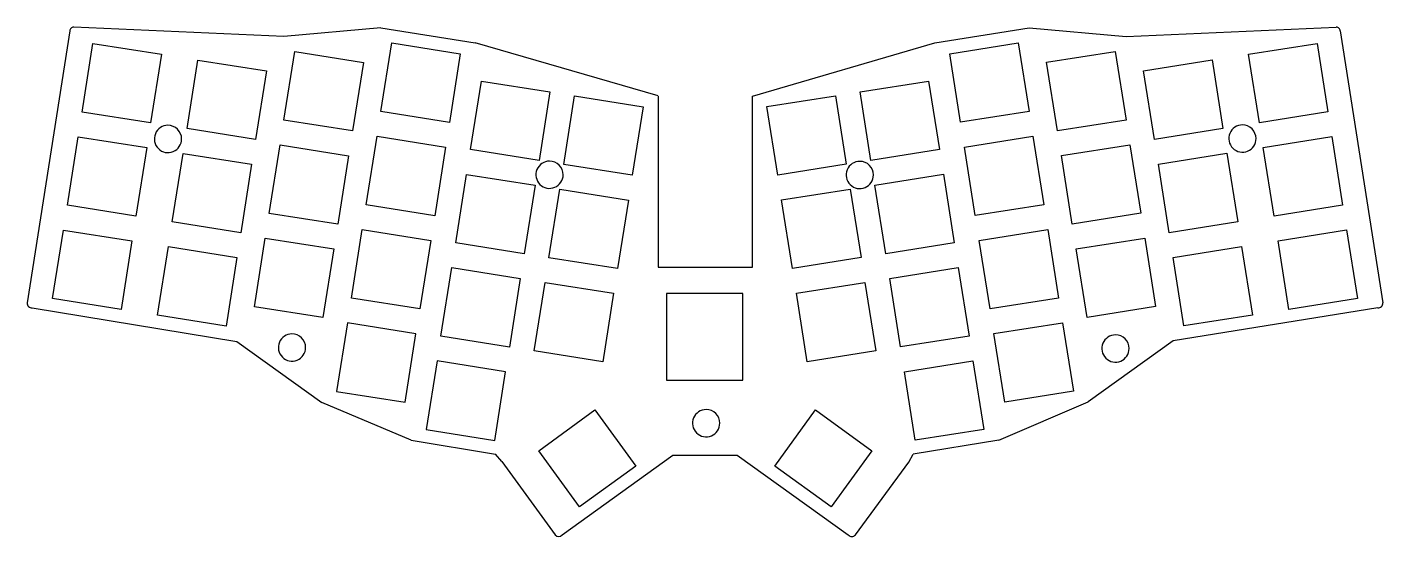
# Model space of a CAD drawing. Extents: x -6 to 268, y -215 to -113.
import ezdxf

# ---------------------------------------------------------------- set-up
doc = ezdxf.new("R2010")
doc.units = 0
doc.layers.get('0').update_dxf_attribs({"linetype": 'CONTINUOUS'})

msp = doc.modelspace()

# ---------------------------------------------------------------- linework, layer by layer
at = {"color": 7}
for points in [[(3.014054, -113.446336), (-5.621913, -168.310122)], [(46.193886, -114.589331), (3.776051, -112.684339)], [(65.75181, -112.811338), (46.193886, -114.589331)], [(65.75181, -112.811338), (84.801736, -115.859326)], [(177.511375, -115.859326), (196.561301, -112.811338)], [(196.561301, -112.811338), (216.119224, -114.589331)], [(216.119224, -114.589331), (258.537059, -112.684339)], [(259.299056, -113.446336), (267.935023, -168.310122)], [(121.700172, -126.573005), (84.801736, -115.859326)], [(140.750098, -126.575545), (177.511375, -115.859326)], [(121.700172, -126.575545), (121.700172, -161.10417)], [(140.750098, -161.10417), (140.750098, -126.575545)], [(121.700172, -161.10417), (140.750098, -161.10417)], [(-4.605916, -169.326118), (36.668923, -176.057092)], [(266.919027, -169.326118), (225.644187, -175.930092)], [(36.668923, -176.057092), (53.813856, -188.376044)], [(225.644187, -175.930092), (208.499254, -188.249044)], [(71.847786, -195.996014), (53.813856, -188.376044)], [(190.465324, -195.996014), (208.499254, -188.249044)], [(71.847786, -195.996014), (88.86572, -198.790003)], [(190.465324, -195.996014), (173.193391, -198.790003)], [(90.135715, -200.313998), (88.86572, -198.790003)], [(102.353067, -215.10436), (124.67958, -199.044002)], [(124.67958, -199.044002), (137.63353, -199.044002)], [(137.63353, -199.044002), (160.071803, -215.10944)], [(172.304395, -200.440997), (173.193391, -198.790003)], [(90.135715, -200.313998), (100.925593, -215.09674)], [(161.506897, -215.10944), (172.304395, -200.440997)]]:
    msp.add_lwpolyline(points, dxfattribs=at)
for points in [[(7.669856, -115.978706), (21.495022, -118.168177), (19.30555, -131.995883), (5.477844, -129.806412)], [(48.396057, -117.606839), (62.223763, -119.796311), (60.034292, -133.624017), (46.206586, -131.434546)], [(67.956521, -115.884726), (81.784227, -118.074198), (79.594756, -131.901904), (65.76705, -129.712432)], [(180.531423, -118.056418), (194.359129, -115.866946), (196.548601, -129.694652), (182.720894, -131.884124)], [(200.091887, -119.781071), (213.919593, -117.58906), (216.109064, -131.416766), (202.281358, -133.608777)], [(240.818088, -118.150397), (254.645794, -115.960926), (256.835266, -129.788632), (243.0101, -131.978104)], [(28.835593, -119.331493), (42.6633, -121.520964), (40.473828, -135.34867), (26.646122, -133.159199)], [(219.652351, -121.503184), (233.480057, -119.313713), (235.669528, -133.141419), (221.841822, -135.33089)], [(86.028551, -123.568196), (99.856257, -125.757668), (97.664245, -139.585374), (83.836539, -137.395902)], [(162.459393, -125.739888), (176.287099, -123.550416), (178.476571, -137.378122), (164.648865, -139.567594)], [(104.842258, -126.547605), (118.669964, -128.737076), (116.480492, -142.564782), (102.652786, -140.375311)], [(143.645686, -128.719296), (157.473393, -126.529825), (159.662864, -140.357531), (145.835158, -142.547002)], [(22.802609, -132.491587)], [(239.590757, -132.415387)], [(4.687907, -134.794953), (18.515614, -136.984424), (16.326142, -150.81213), (2.498436, -148.622659)], [(45.416649, -136.423086), (59.244355, -138.612558), (57.054884, -152.440264), (43.227177, -150.250792)], [(64.977113, -134.698433), (78.804819, -136.887904), (76.615347, -150.715611), (62.787641, -148.526139)], [(183.510831, -136.872664), (197.338538, -134.680653), (199.528009, -148.508359), (185.700303, -150.700371)], [(203.071295, -138.594778), (216.899001, -136.405306), (219.088473, -150.233012), (205.260767, -152.422484)], [(243.800037, -136.966644), (257.627743, -134.777173), (259.817214, -148.604879), (245.989508, -150.79435)], [(25.856185, -138.147739), (39.683891, -140.337211), (37.49442, -154.164917), (23.666713, -151.975446)], [(222.631759, -140.319431), (236.459465, -138.12996), (238.648937, -151.957666), (224.821231, -154.147137)], [(99.789712, -139.705058)], [(162.400458, -139.755858)], [(83.046602, -142.381903), (96.874309, -144.573914), (94.684837, -158.401621), (80.857131, -156.209609)], [(165.441342, -144.556135), (179.266508, -142.366663), (181.458519, -156.191829), (167.630813, -158.383841)], [(101.862849, -145.363851), (115.690555, -147.553323), (113.501084, -161.381029), (99.673378, -159.191558)], [(146.625095, -147.535543), (160.452801, -145.346071), (162.642273, -159.173778), (148.814566, -161.363249)], [(1.708499, -153.608659), (15.536205, -155.800671), (13.346734, -169.628377), (-0.480973, -167.436365)], [(42.43724, -155.239333), (56.264947, -157.428804), (54.072935, -171.256511), (40.245229, -169.067039)], [(61.997704, -153.51468), (75.82541, -155.704151), (73.633399, -169.531857), (59.805693, -167.342386)], [(186.49024, -155.686371), (200.317946, -153.4969), (202.507417, -167.324606), (188.679711, -169.514077)], [(206.050704, -157.411025), (219.87841, -155.221553), (222.067881, -169.049259), (208.240175, -171.238731)], [(246.779445, -155.782891), (260.607151, -153.590879), (262.796623, -167.418586), (248.968917, -169.610597)], [(22.876777, -156.961446), (36.704483, -159.150918), (34.512471, -172.978624), (20.684765, -170.789152)], [(225.611167, -159.135678), (239.438874, -156.943666), (241.628345, -170.771373), (227.800639, -172.963384)], [(80.067194, -161.19815), (93.8949, -163.387621), (91.705429, -177.215327), (77.877722, -175.025856)], [(168.42075, -163.369841), (182.248456, -161.18037), (184.437928, -175.008076), (170.610222, -177.197548)], [(98.883441, -164.177558), (112.711147, -166.36957), (110.519135, -180.197276), (96.691429, -178.005264)], [(123.419745, -166.412749), (123.419745, -183.910741), (138.819705, -183.910741), (138.819705, -166.412749)], [(163.432209, -164.162318), (165.621681, -177.987484), (151.793975, -180.179496), (149.604503, -166.35179)], [(59.015756, -172.330926), (56.826284, -186.158633), (70.653991, -188.348104), (72.843462, -174.520398)], [(189.469648, -174.502618), (203.297354, -172.313147), (205.489366, -186.140853), (191.66166, -188.330324)], [(47.821514, -174.553725)], [(213.987657, -174.756924)], [(77.087786, -180.014397), (74.898314, -193.842103), (88.72348, -196.031574), (90.915492, -182.203868)], [(171.400158, -182.186088), (185.227865, -179.996617), (187.417336, -193.824323), (173.58963, -196.013794)], [(97.628686, -198.109286), (108.954502, -189.882258), (117.184069, -201.208074), (105.858254, -209.435102)], [(131.387189, -189.819065)], [(153.485608, -189.902578), (164.811424, -198.132146), (156.581856, -209.457962), (145.25604, -201.228394)]]:
    msp.add_lwpolyline(points, close=True, dxfattribs=at)
for points in [[(3.239371, -112.909663), (3.096469, -113.052566), (3.016187, -113.246383), (3.016187, -113.448477)], [(3.778184, -112.68648), (3.57609, -112.68648), (3.382273, -112.766761), (3.239371, -112.909663)], [(259.078413, -112.909663), (258.93551, -112.766761), (258.741694, -112.68648), (258.539599, -112.68648)], [(259.301596, -113.448477), (259.301596, -113.246383), (259.221315, -113.052566), (259.078413, -112.909663)], [(22.802609, -132.491587), (21.690339, -132.491587), (20.68759, -133.161602), (20.261943, -134.189206)], [(24.74715, -133.297043), (24.231426, -132.781318), (23.531953, -132.491587), (22.802609, -132.491587)], [(25.552606, -135.241584), (25.552606, -134.512239), (25.262875, -133.812767), (24.74715, -133.297043)], [(239.590757, -132.415387), (238.478488, -132.415387), (237.475739, -133.085403), (237.050092, -134.113006)], [(241.535299, -133.220843), (241.019574, -132.705118), (240.320102, -132.415387), (239.590757, -132.415387)], [(242.340754, -135.165384), (242.340754, -134.43604), (242.051023, -133.736567), (241.535299, -133.220843)], [(20.261943, -134.189206), (19.836296, -135.216809), (20.071574, -136.399632), (20.858067, -137.186125)], [(23.854987, -137.78225), (24.88259, -137.356602), (25.552606, -136.353854), (25.552606, -135.241584)], [(237.050092, -134.113006), (236.624444, -135.140609), (236.859723, -136.323432), (237.646216, -137.109926)], [(240.643136, -137.70605), (241.670739, -137.280403), (242.340754, -136.277654), (242.340754, -135.165384)], [(20.858067, -137.186125), (21.644561, -137.972619), (22.827384, -138.207897), (23.854987, -137.78225)], [(237.646216, -137.109926), (238.43271, -137.896419), (239.615532, -138.131697), (240.643136, -137.70605)], [(97.249046, -141.402677), (96.823399, -142.43028), (97.058677, -143.613103), (97.84517, -144.399596)], [(99.789712, -139.705058), (98.677442, -139.705058), (97.674693, -140.375073), (97.249046, -141.402677)], [(101.734253, -140.510513), (101.218529, -139.994789), (100.519056, -139.705058), (99.789712, -139.705058)], [(102.539708, -142.455055), (102.539708, -141.72571), (102.249978, -141.026238), (101.734253, -140.510513)], [(159.859792, -141.453476), (159.434145, -142.48108), (159.669423, -143.663902), (160.455917, -144.450396)], [(162.400458, -139.755858), (161.288188, -139.755858), (160.285439, -140.425873), (159.859792, -141.453476)], [(164.344999, -140.561313), (163.829275, -140.045589), (163.129802, -139.755858), (162.400458, -139.755858)], [(165.150455, -142.505855), (165.150455, -141.77651), (164.860724, -141.077038), (164.344999, -140.561313)], [(97.84517, -144.399596), (98.631664, -145.18609), (99.814487, -145.421368), (100.84209, -144.99572)], [(100.84209, -144.99572), (101.869693, -144.570073), (102.539708, -143.567325), (102.539708, -142.455055)], [(160.455917, -144.450396), (161.24241, -145.236889), (162.425233, -145.472167), (163.452836, -145.04652)], [(163.452836, -145.04652), (164.480439, -144.620873), (165.150455, -143.618124), (165.150455, -142.505855)], [(-5.619772, -168.312154), (-5.619772, -168.581613), (-5.512729, -168.840036), (-5.322193, -169.030572)], [(-5.322193, -169.030572), (-5.131657, -169.221108), (-4.873234, -169.32815), (-4.603775, -169.32815)], [(266.921567, -169.32815), (267.191026, -169.32815), (267.449448, -169.221108), (267.639984, -169.030572)], [(267.639984, -169.030572), (267.830521, -168.840036), (267.937563, -168.581613), (267.937563, -168.312154)], [(47.821514, -174.553725), (46.709244, -174.553725), (45.706496, -175.22374), (45.280848, -176.251343)], [(49.766055, -175.35918), (49.250331, -174.843456), (48.550858, -174.553725), (47.821514, -174.553725)], [(213.987657, -174.756924), (212.875387, -174.756924), (211.872639, -175.426939), (211.446991, -176.454543)], [(215.932198, -175.562379), (215.416474, -175.046655), (214.717002, -174.756924), (213.987657, -174.756924)], [(45.280848, -176.251343), (44.855201, -177.278947), (45.090479, -178.461769), (45.876973, -179.248263)], [(48.873892, -179.844387), (49.901496, -179.41874), (50.571511, -178.415991), (50.571511, -177.303722)], [(50.571511, -177.303722), (50.571511, -176.574377), (50.28178, -175.874905), (49.766055, -175.35918)], [(211.446991, -176.454543), (211.021344, -177.482146), (211.256622, -178.664969), (212.043116, -179.451462)], [(215.040035, -180.047587), (216.067639, -179.621939), (216.737654, -178.619191), (216.737654, -177.506921)], [(216.737654, -177.506921), (216.737654, -176.777576), (216.447923, -176.078104), (215.932198, -175.562379)], [(45.876973, -179.248263), (46.663466, -180.034757), (47.846289, -180.270035), (48.873892, -179.844387)], [(212.043116, -179.451462), (212.829609, -180.237956), (214.012432, -180.473234), (215.040035, -180.047587)], [(131.387189, -189.819065), (130.274919, -189.819065), (129.27217, -190.489081), (128.846523, -191.516684)], [(133.33173, -190.624521), (132.816006, -190.108796), (132.116533, -189.819065), (131.387189, -189.819065)], [(134.137185, -192.569062), (134.137185, -191.839718), (133.847455, -191.140245), (133.33173, -190.624521)], [(128.846523, -191.516684), (128.420876, -192.544287), (128.656154, -193.72711), (129.442647, -194.513604)], [(132.439567, -195.109728), (133.46717, -194.684081), (134.137185, -193.681332), (134.137185, -192.569062)], [(129.442647, -194.513604), (130.229141, -195.300097), (131.411964, -195.535375), (132.439567, -195.109728)], [(100.928133, -215.098518), (101.321929, -215.492379), (101.959412, -215.495778), (102.357385, -215.106138)], [(160.073835, -215.111472), (160.264372, -215.302019), (160.522803, -215.409069), (160.792271, -215.409069)], [(160.792271, -215.409069), (161.061739, -215.409069), (161.320169, -215.302019), (161.510707, -215.111472)]]:
    msp.add_open_spline(points, degree=3, dxfattribs=at)

doc.saveas('drawing.dxf')
